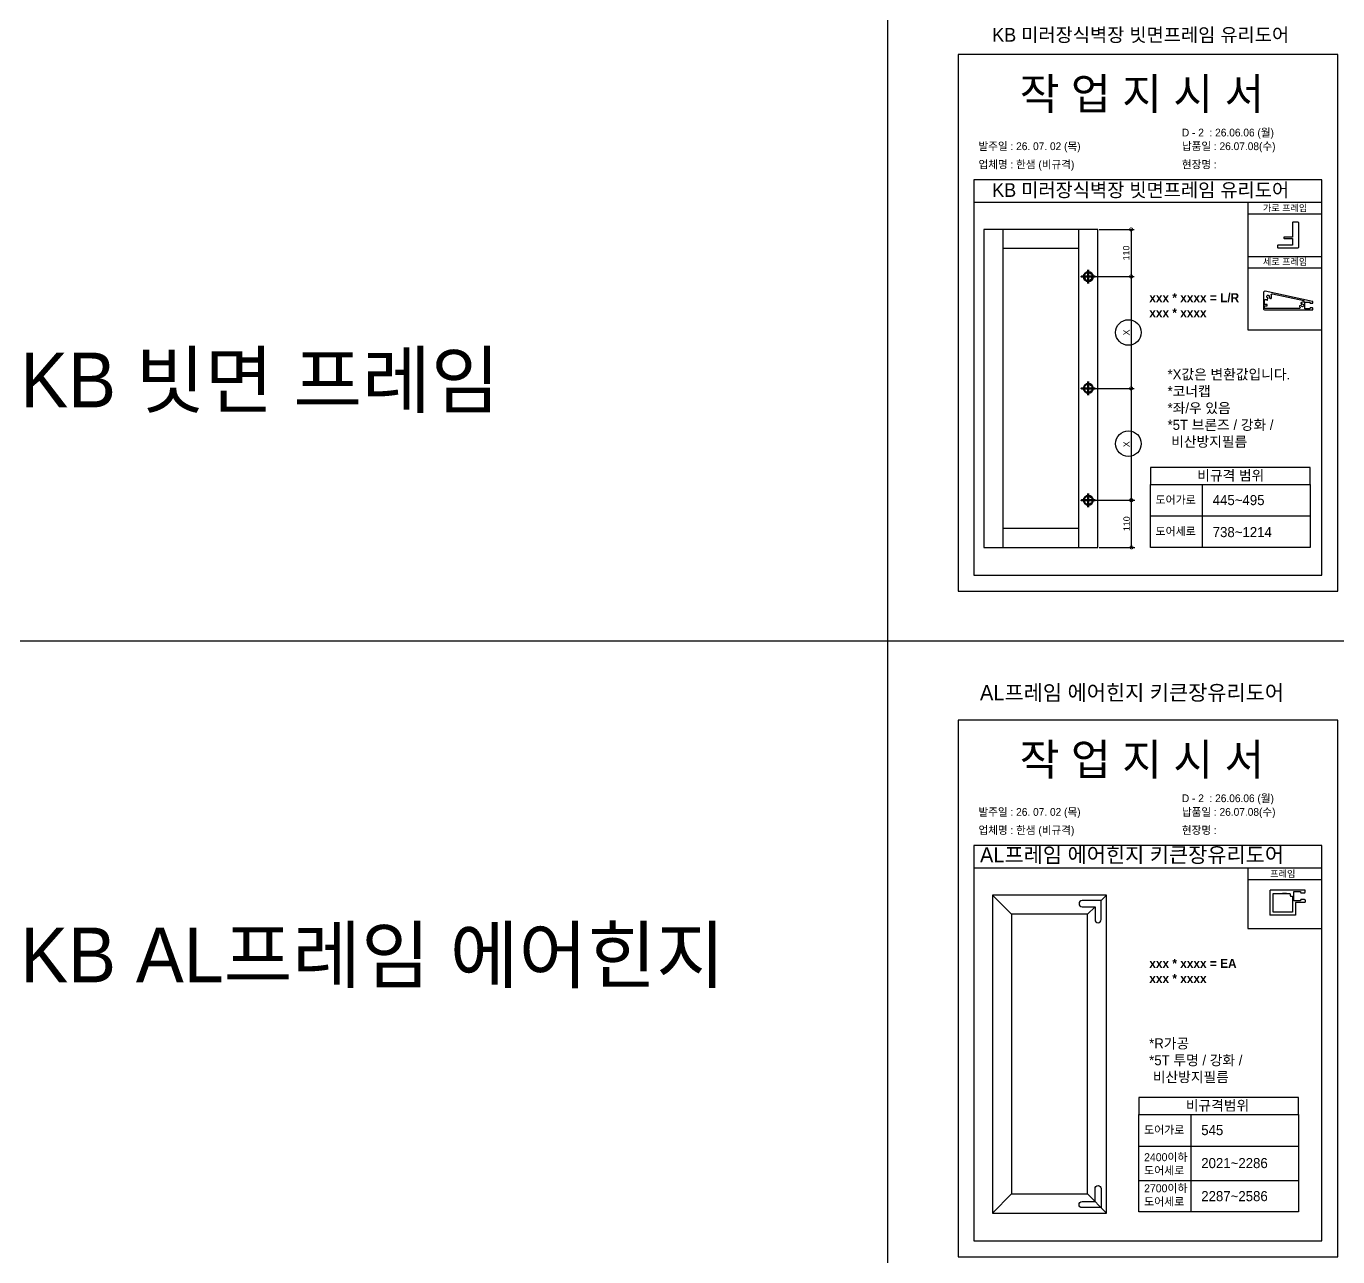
# Model space of a CAD drawing. Header units: millimetres. Extents: x -6826 to 10963, y 519 to 20655.
# Drawn here: x -6806 to 3501, y 10979 to 20655 of the extents above; entities that cross this region are included whole.
import ezdxf

# ---------------------------------------------------------------- set-up
doc = ezdxf.new("R2010")
doc.units = ezdxf.units.MM
doc.layers.add('Layer1', color=7, linetype='Continuous', lineweight=70)
doc.layers.add('PDF_Geomertry', color=7, linetype='Continuous')
doc.layers.add('PDF_Text', color=7, linetype='Continuous')
doc.styles.add('MtX_Gulim', font='')
doc.styles.add('PDF Arial', font='')
doc.styles.get("Standard").update_dxf_attribs({"font": 'arial.ttf'})
doc.styles.get('MtX_Gulim').set_extended_font_data('Gulim', bold=True)
doc.styles.get('PDF Arial').set_extended_font_data('Arial')
doc.dimstyles.new('복사 ISO-25', dxfattribs={"dimtxt": 2.5, "dimasz": 2.5, "dimexe": 1.25, "dimexo": 0.625, "dimtad": 1, "dimtxsty": 'Standard', "dimblk": 'DOTSMALL', "dimcen": 2.5, "dimadec": 0, "dimazin": 0, "dimtfac": 1, "dimtmove": 0, "dimatfit": 3, "dimfxl": 0, "dimarcsym": 0})

# ---------------------------------------------------------------- blocks, each defined once
blk = doc.blocks.new('_DotSmall')
at = {"color": 0, "linetype": 'ByBlock', "const_width": 0.5}
blk.add_lwpolyline([(-0.0625, 0, 1), (0.0625, 0, 1)], format="xyb", close=True, dxfattribs=at)
blk = doc.blocks.new('*D34')
at = {"color": 0, "lineweight": -2}
for p, q in [((1627, 19057), (1902, 19057)), ((1877, 19057), (1877, 18687)), ((1552, 18687), (1902, 18687))]:
    blk.add_line(p, q, dxfattribs=at)
at = {"layer": 'Defpoints', "color": 0}
for p in [(1615, 19057), (1540, 18687), (1877, 18687)]:
    blk.add_point(p, dxfattribs=at)
at = {"color": 0, "lineweight": -2, "xscale": 50, "yscale": 50, "zscale": 50}
for p, rotation in [((1877, 19057), 90), ((1877, 18687), 270)]:
    blk.add_blockref('_DotSmall', p, dxfattribs=dict(at, rotation=rotation))
at = {"color": 0, "insert": (1839, 18872), "char_height": 50, "attachment_point": 5, "rotation": 90}
blk.add_mtext('110', dxfattribs=at)
blk = doc.blocks.new('*D35')
at = {"color": 0, "lineweight": -2}
for p, q in [((1552, 16928), (1905, 16928)), ((1880, 16557), (1880, 16928)), ((1627, 16557), (1905, 16557))]:
    blk.add_line(p, q, dxfattribs=at)
at = {"layer": 'Defpoints', "color": 0}
for p in [(1540, 16928), (1880, 16928), (1615, 16557)]:
    blk.add_point(p, dxfattribs=at)
at = {"color": 0, "lineweight": -2, "xscale": 50, "yscale": 50, "zscale": 50}
for p, rotation in [((1880, 16928), 90), ((1880, 16557), 270)]:
    blk.add_blockref('_DotSmall', p, dxfattribs=dict(at, rotation=rotation))
at = {"color": 0, "insert": (1842, 16743), "char_height": 50, "attachment_point": 5, "rotation": 90}
blk.add_mtext('110', dxfattribs=at)
blk = doc.blocks.new('*D36')
at = {"color": 0, "lineweight": -2}
for p, q in [((1552, 18687), (1902, 18687)), ((1877, 18687), (1877, 17807)), ((1552, 17807), (1902, 17807))]:
    blk.add_line(p, q, dxfattribs=at)
at = {"layer": 'Defpoints', "color": 0}
for p in [(1540, 18687), (1540, 17807), (1877, 17807)]:
    blk.add_point(p, dxfattribs=at)
at = {"color": 0, "lineweight": -2, "xscale": 50, "yscale": 50, "zscale": 50}
for p, rotation in [((1877, 18687), 90), ((1877, 17807), 270)]:
    blk.add_blockref('_DotSmall', p, dxfattribs=dict(at, rotation=rotation))
at = {"color": 0, "insert": (1840, 18247), "char_height": 50, "attachment_point": 5, "rotation": 90}
blk.add_mtext('X', dxfattribs=at)
blk = doc.blocks.new('*D37')
at = {"color": 0, "lineweight": -2}
for p, q in [((1552, 17807), (1902, 17807)), ((1877, 17807), (1877, 16928)), ((1552, 16928), (1902, 16928))]:
    blk.add_line(p, q, dxfattribs=at)
at = {"layer": 'Defpoints', "color": 0}
for p in [(1540, 17807), (1540, 16928), (1877, 16928)]:
    blk.add_point(p, dxfattribs=at)
at = {"color": 0, "lineweight": -2, "xscale": 50, "yscale": 50, "zscale": 50}
for p, rotation in [((1877, 17807), 90), ((1877, 16928), 270)]:
    blk.add_blockref('_DotSmall', p, dxfattribs=dict(at, rotation=rotation))
at = {"color": 0, "insert": (1840, 17368), "char_height": 50, "attachment_point": 5, "rotation": 90}
blk.add_mtext('X', dxfattribs=at)

msp = doc.modelspace()

# ---------------------------------------------------------------- linework, layer by layer
for p, q in [((3376.788, 19447.666), (641.454, 19447.666)), ((3376.788, 19270.047), (641.454, 19270.047)), ((3376.788, 19177.668), (2794.668, 19177.668)), ((868.347, 19057.245), (868.347, 16557.245)), ((1464.868, 16557.245), (1464.868, 19057.245)), ((1464.868, 18907.245), (868.347, 18907.245)), ((3376.788, 18842.406), (2794.668, 18842.406)), ((3376.788, 18751.973), (2794.668, 18751.973)), ((3283.314, 17051.774), (3283.314, 17186.133)), ((2435.179, 17051.774), (2435.179, 16556.202)), ((2028.897, 16803.988), (3283.314, 16803.988)), ((868.347, 16707.245), (1464.868, 16707.245)), ((3376.788, 14213.359), (641.454, 14213.359)), ((3376.788, 14035.74), (641.454, 14035.74)), ((3376.788, 13943.361), (2794.668, 13943.361)), ((938.037, 13672.938), (788.037, 13822.938)), ((1642.01, 13780.39), (1684.558, 13822.938)), ((1534.558, 13672.938), (1593.289, 13731.669)), ((3193.297, 12098.047), (3193.297, 12232.405)), ((2345.162, 12098.047), (2345.162, 11333.394)), ((1938.88, 11850.261), (3193.297, 11850.261)), ((1938.88, 11579.244), (3193.297, 11579.244)), ((938.037, 11472.938), (788.037, 11322.938)), ((1534.558, 11472.938), (1684.558, 11322.938))]:
    msp.add_line(p, q)
for p, direction in [((-33.699, 14594.265), (0, 1)), ((-367.076, 15819.248), (-1, 0))]:
    msp.add_xline(p, direction)
for points in [[(517.12, 16213.524), (3501.122, 16213.524), (3501.122, 20433.754), (517.12, 20433.754)], [(3376.788, 19270.047), (2794.668, 19270.047), (2794.668, 18268.93), (3376.788, 18268.93)], [(718.347, 16557.245), (1614.868, 16557.245), (1614.868, 19057.245), (718.347, 19057.245)], [(2028.897, 17051.774), (3283.314, 17051.774), (3283.314, 16556.202), (2028.897, 16556.202)], [(517.12, 10979.216), (3501.122, 10979.216), (3501.122, 15199.447), (517.12, 15199.447)], [(3376.788, 14035.74), (2794.668, 14035.74), (2794.668, 13559.282), (3376.788, 13559.282)], [(788.037, 11322.938), (1684.558, 11322.938), (1684.558, 13822.938), (788.037, 13822.938)], [(938.037, 11472.938), (1534.558, 11472.938), (1534.558, 13672.938), (938.037, 13672.938)], [(1938.88, 12098.047), (3193.297, 12098.047), (3193.297, 11333.394), (1938.88, 11333.394)]]:
    msp.add_lwpolyline(points, close=True)
for points in [[(641.454, 19447.666), (641.454, 16337.857), (3376.788, 16337.857), (3376.788, 19447.666)], [(3283.314, 17186.133), (2028.897, 17186.133), (2028.897, 17051.774), (3283.314, 17051.774)], [(641.454, 14213.359), (641.454, 11103.55), (3376.788, 11103.55), (3376.788, 14213.359)], [(3193.297, 12232.405), (1938.88, 12232.405), (1938.88, 12098.047), (3193.297, 12098.047)]]:
    msp.add_lwpolyline(points)
for points in [[(1642.041, 13731.669), (1642.041, 13780.39), (1492.041, 13780.39, 1), (1492.041, 13731.669), (1593.32, 13731.669), (1593.32, 13630.39, 1), (1642.041, 13630.39), (1642.041, 13780.39), (1593.32, 13780.39)], [(1642.041, 11414.207), (1642.041, 11365.486), (1492.041, 11365.486, -1), (1492.041, 11414.207), (1593.32, 11414.207), (1593.32, 11515.486, -1), (1642.041, 11515.486), (1642.041, 11365.486), (1593.32, 11365.486)]]:
    msp.add_lwpolyline(points, format="xyb")
at = {"color": 1}
for centre in [(1855.852, 18246.922), (1855.852, 17372.66)]:
    msp.add_circle(centre, 100.632, dxfattribs=at)
at = {"layer": 'Layer1'}
for p, q in [((1539.868, 18740.091), (1539.868, 18633.107)), ((1539.868, 17860.737), (1539.868, 17753.753)), ((1539.868, 16874.4), (1539.868, 16981.384))]:
    msp.add_line(p, q, dxfattribs=at)
for points in [[(1593.36, 18686.599), (1486.376, 18686.599)], [(1593.36, 17807.245), (1486.376, 17807.245)], [(1593.36, 16927.892), (1486.376, 16927.892)]]:
    msp.add_lwpolyline(points, close=True, dxfattribs=at)
for centre in [(1539.868, 18686.599), (1539.868, 17807.245), (1539.868, 16927.892)]:
    msp.add_circle(centre, 35.661, dxfattribs=at)
at = {"layer": 'PDF_Geomertry', "lineweight": 25}
for points in [[(3144.955, 18996.448), (3079.092, 18996.448), (3076.967, 18995.386), (3076.436, 18993.261), (3076.436, 18989.543), (3076.967, 18987.419), (3079.092, 18986.356), (3144.955, 18986.356), (3144.955, 18933.241), (3032.351, 18933.241), (3029.695, 18932.71), (3028.101, 18930.585), (3027.57, 18928.461), (3027.57, 18917.307), (3028.101, 18915.182), (3029.695, 18913.057), (3032.351, 18912.526), (3188.509, 18912.526), (3191.165, 18913.057), (3192.758, 18915.182), (3193.821, 18917.307), (3193.821, 19109.583), (3192.758, 19112.239), (3191.165, 19113.833), (3188.509, 19114.895), (3149.735, 19114.895), (3147.079, 19113.833), (3145.486, 19112.239), (3144.955, 19109.583), (3144.955, 18996.448)], [(3302.975, 18439.809), (3284.545, 18439.809), (3283.009, 18439.041), (3281.473, 18437.889), (3281.089, 18436.353), (3281.089, 18433.281), (3243.075, 18433.281), (3243.075, 18485.502), (3281.089, 18485.502), (3281.089, 18481.662), (3281.473, 18480.126), (3283.009, 18478.59), (3284.545, 18478.206), (3302.975, 18478.206), (3304.895, 18478.59), (3306.047, 18480.126), (3306.431, 18481.662), (3306.431, 18488.19), (3306.047, 18489.725), (3305.279, 18490.877), (3303.743, 18491.645), (2930.521, 18570.744), (2926.681, 18570.744), (2923.225, 18569.592), (2920.153, 18567.288), (2918.234, 18563.832), (2917.85, 18560.377), (2917.85, 18435.585), (2918.618, 18431.361), (2920.921, 18427.906), (2924.377, 18425.602), (2928.217, 18424.834), (3302.975, 18424.834), (3304.895, 18425.218), (3306.047, 18426.754), (3306.431, 18428.29), (3306.431, 18436.353), (3306.047, 18437.889), (3304.895, 18439.041), (3302.975, 18439.809)]]:
    msp.add_lwpolyline(points, close=True, dxfattribs=at)
for points in [[(3203.526, 18446.336), (3204.678, 18443.649), (3204.294, 18440.577), (3202.758, 18437.889), (3200.454, 18435.969), (3197.383, 18435.585), (2926.297, 18435.585), (2926.297, 18456.704), (2945.496, 18456.704), (2946.648, 18457.472), (2947.416, 18458.624), (2947.416, 18465.151), (2946.648, 18466.687), (2945.496, 18467.455), (2926.297, 18467.455), (2926.297, 18500.093), (2926.681, 18502.397), (2927.833, 18504.7), (2930.137, 18506.236), (2932.441, 18507.004), (2935.128, 18507.004), (2937.432, 18505.852), (2942.04, 18503.164), (2947.032, 18501.628), (2948.951, 18502.013), (2949.719, 18503.549), (2951.639, 18516.987), (2951.255, 18518.139), (2950.104, 18519.291)], [(2950.103, 18519.291), (2946.264, 18521.211), (2943.576, 18524.667), (2942.424, 18528.891), (2943.192, 18533.114), (2945.496, 18536.57), (2948.951, 18539.258), (2953.175, 18540.026), (2957.399, 18538.874), (2960.855, 18536.57), (2963.158, 18532.73), (2963.542, 18528.507), (2962.391, 18524.283), (2962.391, 18522.747), (2963.158, 18521.595), (2973.91, 18513.532), (2975.446, 18513.148), (2976.982, 18513.916), (2979.669, 18520.059), (2981.205, 18526.587), (2981.205, 18533.115)], [(2981.205, 18533.114), (2979.285, 18540.41), (2978.517, 18542.714), (2978.901, 18545.402), (2980.053, 18547.705), (2981.973, 18549.241), (2984.661, 18550.009), (2986.965, 18550.009), (2987.733, 18550.009), (3234.244, 18497.789), (3234.244, 18492.029), (3233.86, 18488.957), (3231.94, 18486.654), (3229.636, 18485.118), (3226.565, 18484.734), (3221.189, 18484.734), (3215.813, 18483.582), (3210.822, 18481.278), (3210.054, 18479.742), (3210.438, 18478.206), (3216.197, 18470.143), (3217.733, 18469.375), (3218.885, 18469.759)], [(3218.885, 18469.759), (3223.109, 18470.911), (3227.332, 18470.143), (3231.172, 18468.223), (3233.476, 18464.383), (3234.628, 18460.544), (3233.86, 18456.32), (3231.556, 18452.48), (3227.716, 18450.176), (3223.493, 18449.792), (3219.269, 18450.56), (3215.813, 18453.248), (3213.893, 18457.088), (3213.125, 18458.24), (3211.59, 18458.624), (3201.606, 18457.088), (3200.07, 18456.32), (3199.686, 18454.784), (3201.222, 18450.56), (3203.526, 18446.336), (3204.678, 18443.649), (3204.294, 18440.577), (3202.758, 18437.889), (3200.454, 18435.969), (3197.383, 18435.585)], [(3240.819, 13787.508), (3241.493, 13787.508), (3242.166, 13787.508), (3242.166, 13786.834), (3242.84, 13786.834), (3243.514, 13786.16), (3243.514, 13785.486), (3244.188, 13785.486), (3244.188, 13784.813), (3244.188, 13784.139), (3244.861, 13784.139), (3244.861, 13783.465), (3244.861, 13782.791), (3244.861, 13770.664), (3244.861, 13769.99), (3244.188, 13769.99), (3244.188, 13769.317), (3244.188, 13768.643), (3243.514, 13767.969), (3243.514, 13767.295), (3242.84, 13767.295), (3242.84, 13766.622), (3242.166, 13766.622), (3241.493, 13766.622), (3241.493, 13765.948), (3240.819, 13765.948), (3240.145, 13765.948), (3239.471, 13765.948), (3172.097, 13765.948), (3171.424, 13765.948), (3170.75, 13765.948), (3170.75, 13765.274), (3170.076, 13765.274), (3170.076, 13764.6), (3169.403, 13764.6), (3169.403, 13763.927), (3169.403, 13763.253), (3169.403, 13669.603), (3169.403, 13668.929), (3169.403, 13668.255), (3168.729, 13668.255), (3168.729, 13667.582), (3168.729, 13666.908), (3168.055, 13666.908), (3168.055, 13666.234), (3167.381, 13666.234), (3167.381, 13665.56), (3166.707, 13665.56), (3166.034, 13664.887), (3165.36, 13664.887), (3164.686, 13664.887), (3164.013, 13664.887), (2974.017, 13664.887), (2973.344, 13664.887), (2972.67, 13664.887), (2971.996, 13664.887), (2971.323, 13665.56), (2970.649, 13665.56), (2970.649, 13666.234), (2969.975, 13666.234), (2969.975, 13666.908), (2969.301, 13666.908), (2969.301, 13667.582), (2969.301, 13668.255), (2968.628, 13668.255), (2968.628, 13668.929), (2968.628, 13669.603), (2968.628, 13858.251), (2968.628, 13858.924), (2968.628, 13859.598), (2969.301, 13859.598), (2969.301, 13860.272), (2969.301, 13860.945), (2969.975, 13860.945), (2969.975, 13861.619), (2970.649, 13861.619), (2970.649, 13862.293), (2970.649, 13862.967)], [(3155.254, 13848.144), (3155.254, 13848.818), (3155.254, 13849.492), (3155.928, 13849.492), (3155.928, 13850.166), (3155.928, 13850.839), (3156.602, 13850.839), (3157.275, 13850.839), (3157.275, 13851.513), (3157.949, 13851.513), (3158.623, 13851.513), (3205.785, 13851.513), (3206.459, 13851.513), (3207.132, 13851.513), (3207.132, 13850.839), (3207.806, 13850.839), (3207.806, 13850.166), (3208.48, 13850.166), (3208.48, 13849.492), (3209.153, 13848.818), (3209.153, 13848.144), (3209.153, 13846.123), (3209.153, 13845.45), (3209.153, 13844.776), (3209.153, 13844.102), (3209.827, 13844.102), (3209.827, 13843.428), (3210.501, 13842.754), (3211.175, 13842.754), (3211.175, 13842.081), (3211.849, 13842.081), (3212.522, 13841.407), (3213.196, 13841.407), (3213.87, 13841.407), (3239.472, 13841.407), (3240.146, 13841.407), (3240.819, 13841.407), (3241.493, 13841.407), (3241.493, 13842.081), (3242.167, 13842.081), (3242.84, 13842.081), (3242.84, 13842.754), (3243.514, 13842.754), (3243.514, 13843.428), (3244.188, 13844.102), (3244.188, 13844.776), (3244.188, 13845.45), (3244.862, 13845.45), (3244.862, 13846.123), (3244.862, 13858.251), (3244.862, 13858.924), (3244.862, 13859.598), (3244.188, 13859.598), (3244.188, 13860.272), (3244.188, 13860.945), (3243.514, 13860.945), (3243.514, 13861.619), (3242.84, 13861.619), (3242.84, 13862.293), (3242.167, 13862.293), (3242.167, 13862.967), (3241.493, 13862.967), (3240.819, 13862.967), (3240.146, 13862.967), (3239.472, 13862.967), (3155.254, 13862.967), (2974.018, 13862.967), (2973.344, 13862.967), (2972.67, 13862.967), (2971.997, 13862.967), (2971.323, 13862.967), (2971.323, 13862.293), (2970.649, 13862.293)], [(2993.556, 13689.815), (2992.882, 13689.815), (2992.882, 13690.489), (2992.882, 13691.163), (2992.882, 13691.836), (2992.882, 13832.648), (2992.882, 13833.322), (2992.882, 13833.995), (2993.556, 13834.669), (2994.23, 13834.669), (2994.23, 13835.343), (2994.904, 13835.343), (2995.578, 13835.343), (3122.241, 13835.343), (3122.915, 13835.343), (3123.588, 13835.343), (3124.262, 13835.343), (3124.936, 13835.343), (3124.936, 13834.669), (3125.609, 13834.669), (3125.609, 13833.995), (3126.283, 13833.995), (3126.283, 13833.322), (3126.957, 13833.322), (3126.957, 13832.648), (3126.957, 13831.974), (3127.631, 13831.974), (3127.631, 13831.301), (3127.631, 13830.627), (3127.631, 13820.521), (3127.631, 13819.847), (3127.631, 13819.173), (3127.631, 13818.5), (3128.304, 13818.5), (3128.304, 13817.826), (3128.978, 13817.152), (3129.652, 13816.478), (3130.326, 13816.478), (3130.326, 13815.805), (3131, 13815.805), (3131.673, 13815.805), (3132.347, 13815.805), (3140.432, 13815.805), (3141.106, 13815.805), (3141.779, 13815.805), (3141.779, 13815.131), (3142.453, 13815.131), (3143.127, 13815.131), (3143.127, 13814.457), (3143.8, 13814.457), (3143.8, 13813.783), (3144.474, 13813.783), (3144.474, 13813.11), (3145.148, 13813.11), (3145.148, 13812.436), (3145.148, 13811.762), (3145.148, 13811.088), (3145.148, 13810.415), (3145.148, 13691.836), (3145.148, 13691.163), (3145.148, 13690.489), (3145.148, 13689.815), (3144.474, 13689.815), (3144.474, 13689.141), (3143.8, 13689.141), (3143.127, 13688.468), (3142.453, 13688.468), (2995.577, 13688.468), (2994.904, 13688.468), (2994.23, 13688.468), (2994.23, 13689.141), (2993.556, 13689.141), (2993.556, 13689.815), (2993.556, 13690.489)], [(3097.986, 13835.343), (3065.646, 13835.343)], [(3240.819, 13787.508), (3240.146, 13787.508), (3240.146, 13788.181), (3239.472, 13788.181), (3213.87, 13788.181), (3213.196, 13787.508), (3212.522, 13787.508), (3211.849, 13787.508), (3211.174, 13787.508), (3211.174, 13786.834), (3210.501, 13786.834), (3210.501, 13786.16), (3209.827, 13786.16), (3209.827, 13785.486), (3209.153, 13785.486), (3209.153, 13784.813), (3209.153, 13784.139), (3209.153, 13783.465), (3209.153, 13782.791), (3209.153, 13780.77), (3209.153, 13780.096), (3208.48, 13780.096), (3208.48, 13779.423), (3208.48, 13778.749), (3207.806, 13778.749), (3207.806, 13778.075), (3207.132, 13778.075), (3206.459, 13778.075), (3205.785, 13778.075), (3158.623, 13778.075), (3157.949, 13778.075), (3157.275, 13778.075), (3156.602, 13778.075), (3156.602, 13778.749), (3155.928, 13778.749), (3155.928, 13779.423), (3155.254, 13779.423), (3155.254, 13780.096), (3155.254, 13780.77), (3155.254, 13848.144)]]:
    msp.add_lwpolyline(points, dxfattribs=at)

# ---------------------------------------------------------------- texts
at = {"linetype": 'Continuous', "style": 'MtX_Gulim'}
for s, p in [('가로 프레임', (2913.086, 19200.038)), ('세로 프레임', (2913.086, 18777.675)), ('프레임', (2970.144, 13965.731))]:
    msp.add_text(s, height=51.2717, dxfattribs=at).set_placement(p)
at = {"attachment_point": 1}
for s, width, gutter_width, heights, insert, char_height in [('{\\fGulim|b0|i0|c129|p50;KB 미러장식벽장 빗면프레임 유리도어}', 2545.15596, 9.619, [-120.505], (785.773, 20641.264), 107.73734), ('{\\fGulim|b0|i0|c129|p50;작 업 지 시 서}', 5874.43215, 22.202, [-276.811], (1001.677, 20248.741), 248.66676), ('{\\fGulim|b0|i0|c129|p50;\\C1;D - 2  : 26.06.06 (월)}', 5874.43215, 22.202, [62.327], (2276.172, 19849.167), 60.92336), ('\\pt11;{\\fGulim|b0|i0|c129|p50;발주일 : 26. 07. 02 (목)}', 5874.43215, 22.202, [61.286], (677.639, 19741.769), 60.92336), ('{\\fGulim|b0|i0|c129|p50;납품일 : 26.07.08(수)}', 5874.43215, 22.202, [62.327], (2276.172, 19741.769), 60.92336), ('{\\fGulim|b0|i0|c129|p50;업체명 : 한샘 (비규격)}', 5874.43215, 22.202, [64.143], (677.639, 19598.508), 60.92336), ('{\\fGulim|b0|i0|c129|p50;현장명 : }', 5874.43215, 22.202, [-67.981], (2276.172, 19598.508), 60.92336), ('{\\fGulim|b0|i0|c129|p50;KB 미러장식벽장 빗면프레임 유리도어}', 2545.15596, 9.619, [-120.505], (785.773, 19420.917), 107.73734), ('{\\f굴림|b1|i0|c129|p50;xxx * xxxx = L/R\\P\\C1;xxx * xxxx}', 21510.08906, 276.639, [-198.164], (2019.952, 18556.045), 71.13569), ('{\\fGulim|b0|i0|c129|p50;KB 빗면 프레임}', 10175.47623, 38.458, [-481.777], (-6852.591, 18089.133), 430.73145), ('{\\fGulim|b0|i0|c129|p50;*X값은 변환값입니다.\\P*코너캡\\P*좌/우 있음\\P*5T 브론즈 / 강화 / \\P 비산방지필름 }', 1875.29952, 7.088, [-639.989], (2163.148, 17957.281), 79.38208), ('{\\fGulim|b0|i0|c129|p50;비규격 범위}', 1875.29952, 7.088, [-88.472], (2396.612, 17162.255), 79.38208), ('{\\fGulim|b0|i0|c129|p50;도어가로}', 1485.96406, 5.616, [-70.021], (2069.266, 16961.977), 62.90138), ('{\\fGulim|b0|i0|c129|p50;445~495}', 1875.29952, 7.088, [-81.496], (2518.206, 16968.79), 79.38208), ('{\\fGulim|b0|i0|c129|p50;도어세로}', 1485.96406, 5.616, [-70.021], (2069.266, 16715.159), 62.90138), ('{\\fGulim|b0|i0|c129|p50;738~1214}', 1875.29952, 7.088, [-81.602], (2518.206, 16717.132), 79.38208), ('{\\fGulim|b0|i0|c129|p50;AL프레임 에어힌지 키큰장유리도어}', 2836.70343, 10.721, [-134.149], (689.535, 15475.41), 120.07864), ('{\\fGulim|b0|i0|c129|p50;작 업 지 시 서}', 5874.43215, 22.202, [-276.811], (1001.677, 15014.434), 248.66676), ('{\\fGulim|b0|i0|c129|p50;\\C1;D - 2  : 26.06.06 (월)}', 5874.43215, 22.202, [62.327], (2276.172, 14614.86), 60.92336), ('\\pt11;{\\fGulim|b0|i0|c129|p50;발주일 : 26. 07. 02 (목)}', 5874.43215, 22.202, [61.286], (677.639, 14507.462), 60.92336), ('{\\fGulim|b0|i0|c129|p50;납품일 : 26.07.08(수)}', 5874.43215, 22.202, [62.327], (2276.172, 14507.462), 60.92336), ('{\\fGulim|b0|i0|c129|p50;업체명 : 한샘 (비규격)}', 5874.43215, 22.202, [64.143], (677.639, 14364.201), 60.92336), ('{\\fGulim|b0|i0|c129|p50;현장명 : }', 5874.43215, 22.202, [-67.981], (2276.172, 14364.201), 60.92336), ('{\\fGulim|b0|i0|c129|p50;AL프레임 에어힌지 키큰장유리도어}', 2836.70343, 10.721, [-134.149], (689.535, 14199.536), 120.07864), ('{\\fGulim|b0|i0|c129|p50;KB AL프레임 에어힌지}', 10175.47623, 38.458, [-480.056], (-6852.591, 13568.071), 430.73145), ('{\\f굴림|b1|i0|c129|p50;xxx * xxxx = EA\\P\\C1;xxx * xxxx}', 21510.08906, 276.639, [-191.577], (2019.952, 13321.738), 71.13569), ('{\\fGulim|b0|i0|c129|p50;*R가공\\P*5T 투명 / 강화 /\\P 비산방지필름}', 1875.29952, 7.088, [-364.284], (2018.68, 12696.77), 79.38208), ('{\\fGulim|b0|i0|c129|p50;비규격범위}', 1875.29952, 7.088, [-88.472], (2306.595, 12208.527), 79.38208), ('{\\fGulim|b0|i0|c129|p50;도어가로}', 1485.96406, 5.616, [-70.021], (1979.249, 12008.249), 62.90138), ('{\\fGulim|b0|i0|c129|p50;545}', 1875.29952, 7.088, [-81.496], (2428.189, 12015.062), 79.38208), ('{\\fGulim|b0|i0|c129|p50;2400이하\\P도어세로}', 1485.96406, 5.616, [-177.704], (1979.249, 11793.645), 62.90138), ('{\\fGulim|b0|i0|c129|p50;2021~2286}', 1875.29952, 7.088, [-81.602], (2428.189, 11755.661), 79.38208), ('{\\fGulim|b0|i0|c129|p50;2700이하\\P도어세로}', 1485.96406, 5.616, [-177.704], (1979.249, 11549.246), 62.90138), ('{\\fGulim|b0|i0|c129|p50;2287~2586}', 1875.29952, 7.088, [-81.496], (2428.189, 11495.776), 79.38208)]:
    msp.add_mtext_dynamic_manual_height_columns(s, width=width, gutter_width=gutter_width, heights=heights, dxfattribs=dict(at, insert=insert, char_height=char_height))
at = {"layer": 'PDF_Text', "char_height": 5.305, "attachment_point": 7, "rotation": 180, "style": 'PDF Arial'}
for insert in [(2969.957, 13665.509), (3173.389, 13665.509)]:
    msp.add_mtext('X', dxfattribs=dict(at, insert=insert))

# ---------------------------------------------------------------- dimensions: what is measured, and where the dimension line sits
for base, p1, p2, text, picture, middle in [((1877.025, 18686.599), (1614.868, 19057.245), (1539.844, 18686.599), '110', '*D34', (1838.997, 18871.922)), ((1877.025, 17807.245), (1539.868, 18686.599), (1539.868, 17807.245), 'X', '*D36', (1839.525, 18246.922)), ((1877.025, 16927.892), (1539.868, 17807.245), (1539.868, 16927.892), 'X', '*D37', (1839.525, 17367.569))]:
    dim = msp.add_linear_dim(base=base, p1=p1, p2=p2, angle=90, text=text, dimstyle='복사 ISO-25', override={"dimscale": 20, "dimtxsty": 'Standard'})
    dim.commit()
    dim.dimension.update_dxf_attribs({"geometry": picture, "text_midpoint": middle})
dim = msp.add_linear_dim(base=(1880.15, 16927.892), p1=(1614.868, 16557.245), p2=(1539.844, 16927.892), angle=270, text='110', dimstyle='복사 ISO-25', override={"dimscale": 20, "dimtxsty": 'Standard'})
dim.commit()
dim.dimension.update_dxf_attribs({"geometry": '*D35', "text_midpoint": (1880.15, 16742.569), "dimtype": 160})

doc.saveas('drawing.dxf')
